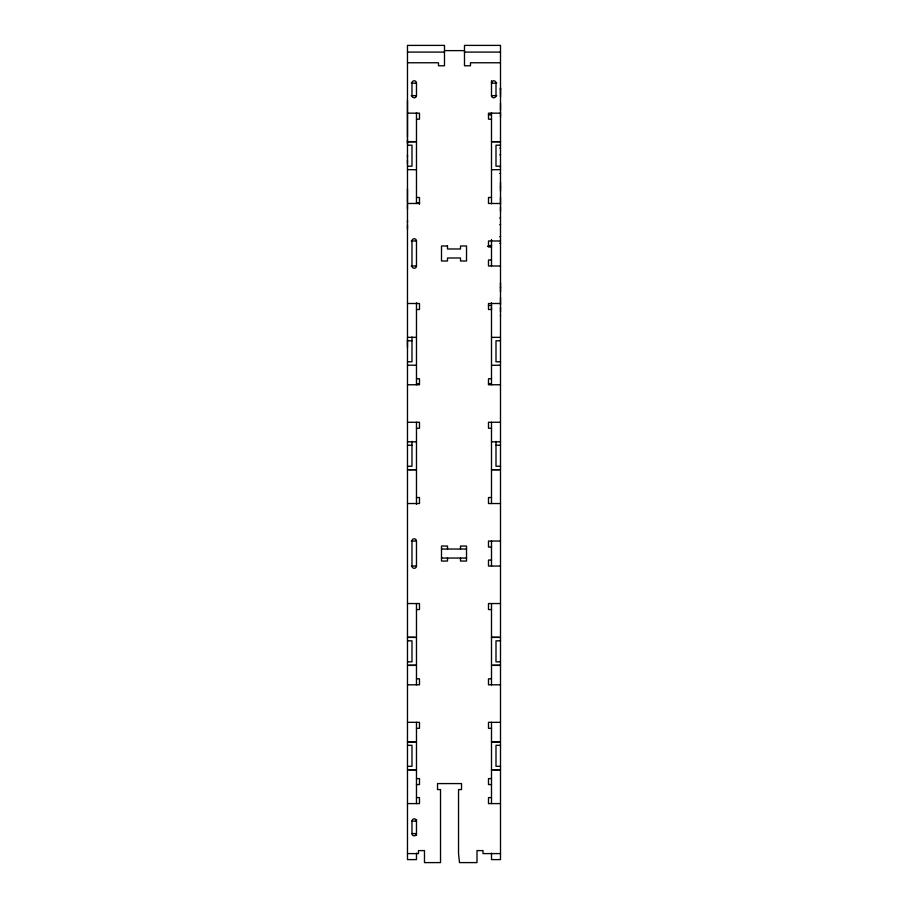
<?xml version="1.0" encoding="UTF-8"?>
<svg xmlns="http://www.w3.org/2000/svg" width="908" height="908" viewBox="0 0 908 908"><rect width="100%" height="100%" fill="white"/><g stroke="black" fill="none" stroke-linecap="round" stroke-linejoin="round"><path stroke-width="1.36" d="M407.476 347.333L407.476 339.683M407.476 224.753L407.476 229.202M407.476 204.675L407.476 209.124M407.476 188.921L407.476 202.439M407.476 159.524L407.476 163.985M407.476 143.907L407.476 139.446M407.476 100.482L407.476 137.222M491.5 307.267L491.5 309.503L488.493 309.503L488.493 303.499L500.501 303.499M500.501 206.876L500.501 211.337M500.501 186.798L500.501 191.259M500.501 112.592L500.501 117.053M500.501 92.514L500.501 96.974M500.501 315.927L500.501 315.121M500.501 307.267L500.501 311.728M500.501 297.79L500.501 305.043M500.501 287.189L500.501 291.65M500.501 197.399L500.501 204.652M500.501 103.115L500.501 110.367M416.477 833.964C416.409 836.438 412.05 836.438 411.982 833.964L411.982 821.093A2.247 2.247 0 0 1 414.23 818.846A2.247 2.247 0 0 1 416.477 821.093L411.982 821.093M487.562 246.25L491.591 245.308M444.489 50.621L464.487 50.621M407.476 52.085L444.489 52.085M464.487 52.085L500.501 52.085M407.476 62.765L438.485 62.765L438.485 65.773L444.489 65.773L444.489 45.4L407.476 45.4L407.476 859.604L416.477 859.604L416.477 853.168M500.501 62.765L470.492 62.765L470.492 65.773L464.487 65.773L464.487 45.4L500.501 45.4L500.501 859.604L491.5 859.604L491.5 853.168M411.233 83.161L416.477 83.161M491.5 83.161L496.744 83.161M411.233 95.669L416.477 95.669L416.477 83.025A2.247 2.247 0 0 0 414.23 80.778A2.247 2.247 0 0 0 411.982 83.025L411.982 95.669M496.744 95.658L491.5 95.658L491.5 80.755M407.476 113.171L419.485 113.171L419.485 119.175L416.477 119.175M500.501 113.171L488.493 113.171L488.493 119.175L491.5 119.175M488.493 114.817L491.16 114.817M407.476 141.648L414.979 141.648M492.999 141.648L500.501 141.648M407.476 141.773L416.477 141.773M491.5 141.773L500.501 141.773M407.476 145.189L411.982 145.189L411.982 166.198L407.476 166.198M500.501 145.189L495.995 145.189L495.995 166.198L500.501 166.198M407.476 169.626L416.477 169.751M491.5 169.751L500.501 169.626M416.477 197.479L419.485 197.479L419.485 204.221M491.5 197.479L488.493 197.479L488.493 203.483L500.501 203.483M416.477 202.881L419.485 202.881M407.476 203.483L419.485 203.483M411.233 240.983L416.477 240.983L416.477 265.987A2.247 2.247 0 0 1 414.23 268.246A2.247 2.247 0 0 1 411.982 265.987L411.982 240.983A2.247 2.247 0 0 1 414.23 238.736A2.247 2.247 0 0 1 416.477 240.983M500.501 240.983L488.493 240.983L488.493 246.987L491.5 246.987M491.5 259.994L488.493 259.994L488.493 265.987L500.501 265.987M411.233 265.987L416.477 265.987M407.476 303.499L419.485 303.499L419.485 309.503L416.477 309.503M488.493 305.485L491.5 305.485M407.476 337.356L416.477 337.356M491.5 337.356L500.501 337.356M407.476 340.772L411.982 340.772M500.501 340.772L495.995 340.772L495.995 361.781L500.501 361.781M407.476 361.781L411.982 361.781L411.982 336.925M407.476 365.209L416.477 365.209M491.5 365.334L500.501 365.209M416.477 378.761L419.485 378.761L419.485 384.765L407.476 384.765M491.5 378.761L488.493 378.761L488.493 384.765L500.501 384.765M416.817 383.88L419.485 383.88M488.493 383.88L491.16 383.88M407.476 422.265L419.485 422.265L419.485 428.27L416.477 428.27M500.501 422.265L488.493 422.265L488.493 428.27L491.5 428.27M407.476 441.821L416.477 441.821M491.5 441.821L500.501 441.821M407.476 445.249L411.982 445.249M495.995 445.249L500.501 445.249M407.476 466.258L411.982 466.258L411.982 441.39M500.501 466.258L495.995 466.258L495.995 441.39M407.476 469.674L416.477 469.674L408.986 469.799M500.501 469.674L491.5 469.674L499.003 469.799M416.477 497.527L419.485 497.527L419.485 503.531L407.476 503.531M491.5 497.527L488.493 497.527L488.493 503.531L500.501 503.531M411.335 541.043L416.477 541.043L416.477 566.047A2.247 2.247 0 0 1 414.23 568.294A2.247 2.247 0 0 1 411.982 566.047L411.982 541.043A2.247 2.247 0 0 1 414.23 538.796A2.247 2.247 0 0 1 416.477 541.043M500.501 541.043L488.493 541.043L488.493 547.047L491.5 547.047M441.515 549.045L466.519 549.045M441.515 558.045L466.519 558.045M491.5 560.043L488.493 560.043L488.493 566.047L500.501 566.047M411.335 566.047L416.477 566.047M407.476 603.548L419.485 603.548L419.485 609.552L416.477 609.552M500.501 603.548L488.493 603.548L488.493 609.552L491.5 609.552M407.476 637.28L414.979 637.28M491.5 637.28L499.003 637.28M407.476 637.405L416.477 637.405M491.5 637.405L500.501 637.405M407.476 640.832L411.982 640.832L411.982 661.841L407.476 661.841M500.501 640.832L495.995 640.832L495.995 661.841L500.501 661.841M407.476 665.258L416.477 665.258M491.5 665.258L500.501 665.258M408.986 665.382L416.477 665.382M492.999 665.382L500.501 665.382M416.477 678.821L419.485 678.821L419.485 684.814L407.476 684.814M491.5 678.821L488.493 678.821L488.493 684.814L500.501 684.814M407.476 722.325L419.485 722.325L419.485 728.33L416.477 728.33M500.501 722.325L488.493 722.325L488.493 728.33L491.5 728.33M407.476 741.757L414.979 741.757M491.5 741.757L499.003 741.757M407.476 741.881L416.477 741.881M491.5 741.881L500.501 741.881M407.476 745.309L411.982 745.309L411.982 766.307L407.476 766.307M500.501 745.309L495.995 745.309L495.995 766.307L500.501 766.307M407.476 769.734L416.477 769.734M491.5 769.734L500.501 769.734M408.986 769.859L416.477 769.859M492.999 769.859L500.501 769.859M416.477 778.587L419.485 778.587L419.485 784.58L416.477 784.58M491.5 778.587L488.493 778.587L488.493 784.58L491.5 784.58M416.477 797.587L419.485 797.587L419.485 803.591L407.476 803.591M491.5 797.587L488.493 797.587L488.493 803.591L500.501 803.591M411.982 833.589L416.477 833.589M407.476 853.599L418.486 853.599L418.486 850.603L424.479 850.603L424.479 862.6L440.528 862.6L440.528 789.585L437.531 789.585L437.531 783.581L461.536 783.581L461.536 789.585L458.54 789.585L458.54 853.599L459.493 862.6L476.995 862.6L476.995 850.603L482.999 850.603L482.999 853.599L500.501 853.599M500.501 90.289L500.501 88.053L500.501 93.07M500.501 182.338L500.501 187.366M500.501 282.728L500.501 287.745M407.476 155.064L407.476 157.3M407.476 220.292L407.476 222.517M495.995 95.658L495.995 83.025A2.247 2.247 0 0 0 493.748 80.778A2.247 2.247 0 0 0 491.5 83.025M491.5 112.592L491.5 203.755M491.5 239.53L491.5 265.987M491.5 302.807L491.5 384.765M491.5 422.265L491.5 503.531M491.5 541.043L491.5 566.047M491.5 603.548L491.5 684.814M491.5 722.325L491.5 803.591M460.515 549.045L460.515 546.037L466.519 546.037L466.519 561.042L460.515 561.042L460.515 558.045M447.508 549.045L447.508 546.037L441.504 546.037L441.504 561.042L447.508 561.042L447.508 558.045M416.477 112.671L416.477 203.483M416.477 302.795L416.477 384.765M416.477 422.265L416.477 504.349M416.477 603.548L416.477 684.814M416.477 722.325L416.477 803.591M416.477 819.595L416.477 835.099M500.501 148.14A2.974 2.043 -0.3 0 1 499.843 148.095M500.501 154.791A3.019 2.009 0.1 0 1 499.854 154.735M499.854 236.716A2.996 1.998 0 0 1 500.501 236.659M499.843 243.378A2.985 2.02 0 0 1 500.501 243.333M500.501 218.045A2.974 2.043 -0.3 0 1 499.843 217.999M500.501 224.696A3.019 2.009 0.1 0 1 499.854 224.651M499.843 166.788A2.974 1.986 0 0 1 500.501 166.743M499.843 173.473A2.985 2.02 0 0 1 500.501 173.428M495.995 95.533A2.247 2.247 0 0 1 493.748 97.78A2.247 2.247 0 0 1 491.5 95.533M416.477 95.533A2.247 2.247 0 0 1 414.23 97.78A2.247 2.247 0 0 1 411.982 95.533M447.508 245.989L441.504 245.989L441.504 260.993L447.508 260.993L447.508 257.986L460.515 257.986L460.515 260.993L466.519 260.993L466.519 245.989L460.515 245.989L460.515 248.985L447.508 248.985L447.508 245.989"/></g></svg>
